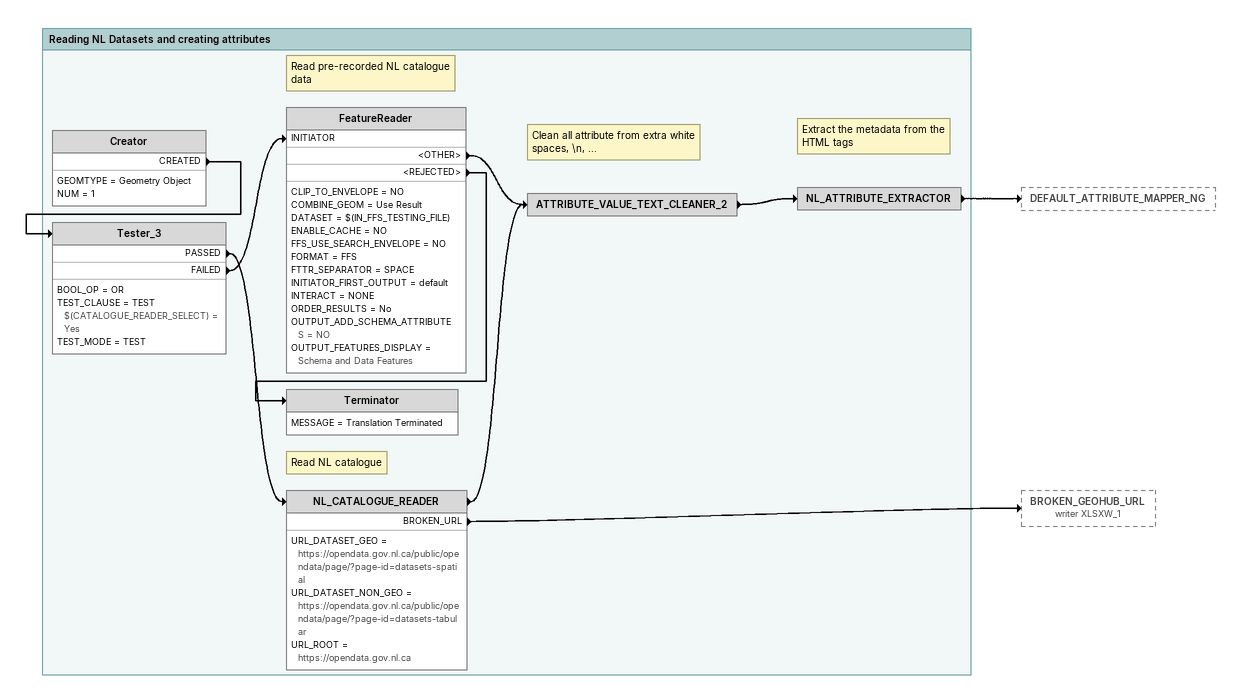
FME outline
Bookmark: Reading NL Datasets and creating attributes
Creator
    GEOMTYPE = Geometry Object
    NUM = 1
    CREATED -> Tester_3
Tester_3
    BOOL_OP = OR
    TEST_CLAUSE = TEST $(CATALOGUE_READER_SELECT) = Yes
    TEST_MODE = TEST
    PASSED -> NL_CATALOGUE_READER
    FAILED -> FeatureReader [INITIATOR]
Note: Read pre-recorded NL catalogue data
FeatureReader
    CLIP_TO_ENVELOPE = NO
    COMBINE_GEOM = Use Result
    DATASET = $(IN_FFS_TESTING_FILE)
    ENABLE_CACHE = NO
    FFS_USE_SEARCH_ENVELOPE = NO
    FORMAT = FFS
    FTTR_SEPARATOR = SPACE
    INITIATOR_FIRST_OUTPUT = default
    INTERACT = NONE
    ORDER_RESULTS = No
    OUTPUT_ADD_SCHEMA_ATTRIBUTES = NO
    OUTPUT_FEATURES_DISPLAY = Schema and Data Features
    <OTHER> -> ATTRIBUTE_VALUE_TEXT_CLEANER_2
    <REJECTED> -> Terminator
Terminator
    MESSAGE = Translation Terminated
Note: Read NL catalogue
NL_CATALOGUE_READER
    URL_DATASET_GEO = https://opendata.gov.nl.ca/public/opendata/page/?page-id=datasets-spatial
    URL_DATASET_NON_GEO = https://opendata.gov.nl.ca/public/opendata/page/?page-id=datasets-tabular
    URL_ROOT = https://opendata.gov.nl.ca
    -> ATTRIBUTE_VALUE_TEXT_CLEANER_2
    BROKEN_URL -> BROKEN_GEOHUB_URL (writer XLSXW_1)
Note: Clean all attribute from extra white spaces, \n, ...
ATTRIBUTE_VALUE_TEXT_CLEANER_2
    -> NL_ATTRIBUTE_EXTRACTOR
Note: Extract the metadata from the HTML tags
NL_ATTRIBUTE_EXTRACTOR
    -> DEFAULT_ATTRIBUTE_MAPPER_NG
